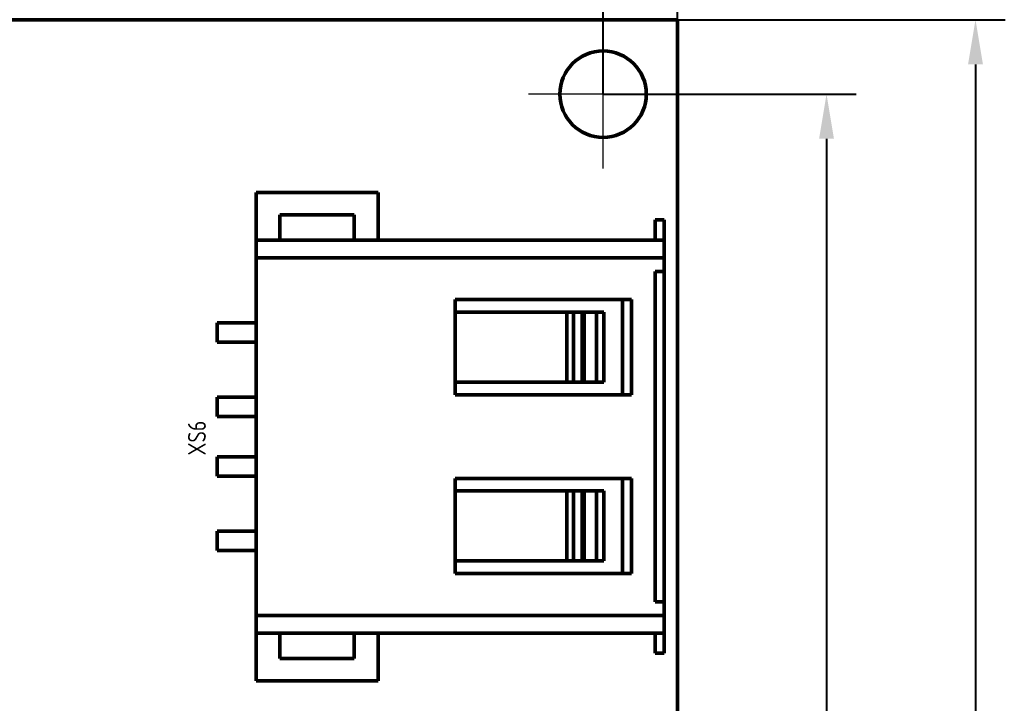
# Paper-space layout 'Layout1' of a CAD drawing. Extents: x -70 to 840, y -1 to 593.
# Drawn here: x 305.3 to 371.5, y 446.8 to 492.7 of the extents above; entities that cross this region are included whole.
import ezdxf

# ---------------------------------------------------------------- set-up
doc = ezdxf.new("R2010")
doc.units = 0
doc.header["$MEASUREMENT"] = 0
doc.layers.get('0').update_dxf_attribs({"linetype": 'CONTINUOUS', "lineweight": 15})
doc.layers.get('DEFPOINTS').update_dxf_attribs({"linetype": 'CONTINUOUS'})
doc.layers.add('Основная', color=7, linetype='CONTINUOUS', lineweight=50)
doc.styles.add('GOST type A0', font='', dxfattribs={"oblique": 15, "height": 3.5})
doc.styles.get('GOST type A0').set_extended_font_data('GOST type A')
doc.dimstyles.new('GOST type A', dxfattribs={"dimtxt": 3.5, "dimasz": 3, "dimexe": 2, "dimexo": 0, "dimgap": 1, "dimtad": 1, "dimtoh": 1, "dimtxsty": 'GOST type A0', "dimcen": 0, "dimazin": 2, "dimtfac": 1, "dimtmove": 0, "dimatfit": 3, "dimfxl": 1, "dimarcsym": 0})

# ---------------------------------------------------------------- blocks, each defined once
blk = doc.blocks.new('*D12')
at = {"color": 0, "lineweight": -2, "transparency": 16777216}
for p, q in [((344.456, 487.715), (361.456, 487.715)), ((359.456, 484.715), (359.456, 340.715)), ((344.456, 337.715), (361.456, 337.715))]:
    blk.add_line(p, q, dxfattribs=at)
at = {"color": 0, "transparency": 16777216}
for points in [[(358.956, 484.715), (359.956, 484.715), (359.456, 487.715)], [(358.956, 340.715), (359.956, 340.715), (359.456, 337.715)]]:
    blk.add_solid(points, dxfattribs=at)
at = {"layer": 'DEFPOINTS', "color": 0, "transparency": 16777216}
for p in [(344.456, 487.715), (344.456, 337.715), (359.456, 337.715)]:
    blk.add_point(p, dxfattribs=at)
at = {"color": 0, "transparency": 16777216, "insert": (356.706, 412.715), "char_height": 3.5, "attachment_point": 5, "rotation": 90, "style": 'GOST type A0'}
blk.add_mtext('75*', dxfattribs=at)
blk = doc.blocks.new('*D13')
at = {"color": 0, "lineweight": -2, "transparency": 16777216}
for p, q in [((349.456, 492.715), (371.456, 492.715)), ((369.456, 489.715), (369.456, 335.715)), ((349.456, 332.715), (371.456, 332.715))]:
    blk.add_line(p, q, dxfattribs=at)
at = {"color": 0, "transparency": 16777216}
for points in [[(368.956, 489.715), (369.956, 489.715), (369.456, 492.715)], [(368.956, 335.715), (369.956, 335.715), (369.456, 332.715)]]:
    blk.add_solid(points, dxfattribs=at)
at = {"layer": 'DEFPOINTS', "color": 0, "transparency": 16777216}
for p in [(349.456, 492.715), (349.456, 332.715), (369.456, 332.715)]:
    blk.add_point(p, dxfattribs=at)
at = {"color": 0, "transparency": 16777216, "insert": (366.706, 412.715), "char_height": 3.5, "attachment_point": 5, "rotation": 90, "style": 'GOST type A0'}
blk.add_mtext('80*', dxfattribs=at)
blk = doc.blocks.new('*D14')
at = {"color": 0, "lineweight": -2, "transparency": 16777216}
for p, q in [((114.456, 487.715), (114.456, 504.715)), ((344.456, 487.715), (344.456, 504.715)), ((117.456, 502.715), (341.456, 502.715))]:
    blk.add_line(p, q, dxfattribs=at)
at = {"color": 0, "transparency": 16777216}
for points in [[(117.456, 503.215), (117.456, 502.215), (114.456, 502.715)], [(341.456, 503.215), (341.456, 502.215), (344.456, 502.715)]]:
    blk.add_solid(points, dxfattribs=at)
at = {"layer": 'DEFPOINTS', "color": 0, "transparency": 16777216}
for p in [(344.456, 502.715), (114.456, 487.715), (344.456, 487.715)]:
    blk.add_point(p, dxfattribs=at)
at = {"color": 0, "transparency": 16777216, "insert": (229.456, 505.465), "char_height": 3.5, "attachment_point": 5, "style": 'GOST type A0'}
blk.add_mtext('115*', dxfattribs=at)
blk = doc.blocks.new('*D15')
at = {"color": 0, "lineweight": -2, "transparency": 16777216}
for p, q in [((92.256, 447.715), (92.256, 514.715)), ((349.456, 492.715), (349.456, 514.715)), ((95.256, 512.715), (346.456, 512.715))]:
    blk.add_line(p, q, dxfattribs=at)
at = {"color": 0, "transparency": 16777216}
for points in [[(95.256, 513.215), (95.256, 512.215), (92.256, 512.715)], [(346.456, 513.215), (346.456, 512.215), (349.456, 512.715)]]:
    blk.add_solid(points, dxfattribs=at)
at = {"layer": 'DEFPOINTS', "color": 0, "transparency": 16777216}
for p in [(349.456, 512.715), (349.456, 492.715), (92.256, 447.715)]:
    blk.add_point(p, dxfattribs=at)
at = {"color": 0, "transparency": 16777216, "insert": (220.856, 515.727), "char_height": 3.5, "attachment_point": 5, "style": 'GOST type A0'}
blk.add_mtext('128,6*', dxfattribs=at)

psp = doc.layouts.get("Layout1")

# ---------------------------------------------------------------- linework, layer by layer
for p, q in [((344.456, 482.715), (344.456, 492.715)), ((344.456, 482.715), (344.456, 492.715)), ((349.456, 492.715), (359.456, 492.715)), ((359.456, 492.715), (369.456, 492.715)), ((349.456, 487.715), (339.456, 487.715)), ((349.456, 487.715), (339.456, 487.715))]:
    psp.add_line(p, q)
at = {"layer": 'Основная'}
for p, q in [((349.456, 492.715), (109.456, 492.715)), ((349.456, 332.715), (349.456, 492.715)), ((329.356, 481.115), (321.156, 481.115)), ((321.156, 481.115), (321.156, 472.365)), ((321.156, 477.915), (321.156, 481.115)), ((329.356, 481.115), (321.156, 481.115)), ((329.356, 481.115), (321.156, 481.115)), ((321.156, 481.115), (321.156, 472.365)), ((321.156, 477.915), (321.156, 481.115)), ((329.356, 481.115), (321.156, 481.115)), ((329.356, 477.915), (329.356, 481.115)), ((329.356, 477.915), (329.356, 481.115)), ((329.356, 477.915), (329.356, 481.115)), ((329.356, 477.915), (329.356, 481.115)), ((327.756, 479.615), (322.756, 479.615)), ((322.756, 477.915), (322.756, 479.615)), ((327.756, 479.615), (322.756, 479.615)), ((322.756, 477.915), (322.756, 479.615)), ((327.756, 477.915), (327.756, 479.615)), ((327.756, 477.915), (327.756, 479.615)), ((347.956, 479.265), (347.956, 477.915)), ((348.556, 479.265), (347.956, 479.265)), ((347.956, 477.915), (347.956, 479.265)), ((347.956, 479.265), (348.556, 479.265)), ((347.956, 479.265), (347.956, 477.915)), ((348.556, 479.265), (347.956, 479.265)), ((347.956, 477.915), (347.956, 479.265)), ((347.956, 479.265), (348.556, 479.265)), ((348.556, 450.165), (348.556, 479.265)), ((348.556, 477.915), (348.556, 479.265)), ((348.556, 450.165), (348.556, 479.265)), ((348.556, 477.915), (348.556, 479.265)), ((348.556, 477.915), (321.156, 477.915)), ((321.156, 477.875), (321.156, 477.915)), ((348.556, 477.915), (321.156, 477.915)), ((321.156, 477.875), (321.156, 477.915)), ((321.156, 477.755), (321.156, 477.875)), ((321.156, 477.755), (321.156, 477.875)), ((321.156, 477.563), (321.156, 477.755)), ((321.156, 477.563), (321.156, 477.755)), ((347.956, 477.915), (329.356, 477.915)), ((347.956, 477.915), (329.356, 477.915)), ((348.556, 477.875), (348.556, 477.915)), ((348.556, 477.875), (348.556, 477.915)), ((348.556, 477.755), (348.556, 477.875)), ((348.556, 477.755), (348.556, 477.875)), ((348.556, 477.563), (348.556, 477.755)), ((348.556, 477.563), (348.556, 477.755)), ((321.156, 477.315), (321.156, 477.563)), ((321.156, 477.315), (321.156, 477.563)), ((321.156, 477.025), (321.156, 477.315)), ((321.156, 477.025), (321.156, 477.315)), ((348.556, 477.315), (348.556, 477.563)), ((348.556, 477.315), (348.556, 477.563)), ((348.556, 477.025), (348.556, 477.315)), ((348.556, 477.025), (348.556, 477.315)), ((321.156, 476.715), (321.156, 477.025)), ((321.156, 476.715), (321.156, 477.025)), ((321.156, 452.715), (321.156, 476.715)), ((321.156, 452.715), (321.156, 476.715)), ((348.556, 476.715), (321.156, 476.715)), ((321.156, 452.715), (321.156, 476.715)), ((321.156, 452.715), (321.156, 476.715)), ((348.556, 476.715), (321.156, 476.715)), ((348.556, 476.715), (348.556, 477.025)), ((348.556, 476.715), (348.556, 477.025)), ((348.556, 475.815), (348.556, 476.715)), ((348.556, 475.815), (348.556, 476.715)), ((347.956, 453.615), (347.956, 475.815)), ((347.956, 475.815), (348.556, 475.815)), ((347.956, 453.615), (347.956, 475.815)), ((347.956, 475.815), (348.556, 475.815)), ((348.556, 453.615), (348.556, 475.815)), ((348.556, 453.615), (348.556, 475.815)), ((348.556, 453.615), (348.556, 475.815)), ((348.556, 453.615), (348.556, 475.815)), ((334.516, 473.065), (334.516, 473.915)), ((346.356, 473.915), (334.516, 473.915)), ((334.516, 473.065), (334.516, 473.915)), ((346.356, 473.915), (334.516, 473.915)), ((345.756, 467.515), (345.756, 473.915)), ((345.756, 467.515), (345.756, 473.915)), ((346.356, 467.515), (346.356, 473.915)), ((346.356, 467.515), (346.356, 473.915)), ((334.516, 468.365), (334.516, 473.065)), ((342.016, 473.065), (334.516, 473.065)), ((334.516, 468.365), (334.516, 473.065)), ((342.016, 473.065), (334.516, 473.065)), ((342.016, 473.065), (342.17, 473.065)), ((342.016, 468.365), (342.016, 473.065)), ((342.016, 473.065), (342.17, 473.065)), ((342.016, 468.365), (342.016, 473.065)), ((342.17, 473.065), (342.32, 473.065)), ((342.17, 473.065), (342.32, 473.065)), ((342.32, 473.065), (342.46, 473.065)), ((342.32, 473.065), (342.46, 473.065)), ((342.46, 473.065), (343.052, 473.065)), ((342.46, 468.365), (342.46, 473.065)), ((342.46, 473.065), (343.052, 473.065)), ((342.46, 468.365), (342.46, 473.065)), ((343.052, 473.065), (343.076, 473.065)), ((343.052, 468.365), (343.052, 473.065)), ((343.052, 473.065), (343.076, 473.065)), ((343.052, 468.365), (343.052, 473.065)), ((343.076, 473.065), (343.1, 473.065)), ((343.076, 473.065), (343.1, 473.065)), ((343.1, 473.065), (343.126, 473.065)), ((343.1, 473.065), (343.126, 473.065)), ((343.126, 473.065), (343.148, 473.065)), ((343.126, 473.065), (343.148, 473.065)), ((343.148, 473.065), (343.17, 473.065)), ((343.148, 473.065), (343.17, 473.065)), ((343.17, 473.065), (343.188, 473.065)), ((343.17, 473.065), (343.188, 473.065)), ((343.188, 473.065), (344.016, 473.065)), ((343.188, 468.365), (343.188, 473.065)), ((343.188, 473.065), (344.016, 473.065)), ((343.188, 468.365), (343.188, 473.065)), ((344.016, 468.365), (344.016, 473.065)), ((344.016, 473.065), (344.504, 473.065)), ((344.016, 468.365), (344.016, 473.065)), ((344.016, 473.065), (344.504, 473.065)), ((344.504, 468.365), (344.504, 473.065)), ((344.504, 468.365), (344.504, 473.065)), ((321.156, 472.365), (318.556, 472.365)), ((318.556, 472.365), (318.556, 471.065)), ((318.556, 471.065), (318.556, 472.365)), ((318.556, 472.365), (321.156, 472.365)), ((321.156, 472.365), (318.556, 472.365)), ((318.556, 472.365), (318.556, 471.065)), ((318.556, 471.065), (318.556, 472.365)), ((318.556, 472.365), (321.156, 472.365)), ((318.556, 471.065), (321.156, 471.065)), ((318.556, 471.065), (321.156, 471.065)), ((318.556, 471.065), (321.156, 471.065)), ((318.556, 471.065), (321.156, 471.065)), ((321.156, 471.065), (321.156, 467.365)), ((321.156, 471.065), (321.156, 467.365)), ((334.516, 467.515), (334.516, 468.365)), ((342.016, 468.365), (334.516, 468.365)), ((334.516, 467.515), (334.516, 468.365)), ((342.016, 468.365), (334.516, 468.365)), ((342.016, 468.365), (342.17, 468.365)), ((342.016, 468.365), (342.17, 468.365)), ((342.17, 468.365), (342.32, 468.365)), ((342.17, 468.365), (342.32, 468.365)), ((342.32, 468.365), (342.46, 468.365)), ((342.32, 468.365), (342.46, 468.365)), ((343.052, 468.365), (342.46, 468.365)), ((343.052, 468.365), (342.46, 468.365)), ((343.052, 468.365), (343.076, 468.365)), ((343.052, 468.365), (343.076, 468.365)), ((343.076, 468.365), (343.1, 468.365)), ((343.076, 468.365), (343.1, 468.365)), ((343.1, 468.365), (343.126, 468.365)), ((343.1, 468.365), (343.126, 468.365)), ((343.126, 468.365), (343.148, 468.365)), ((343.126, 468.365), (343.148, 468.365)), ((343.148, 468.365), (343.17, 468.365)), ((343.148, 468.365), (343.17, 468.365)), ((343.17, 468.365), (343.188, 468.365)), ((343.17, 468.365), (343.188, 468.365)), ((343.188, 468.365), (344.016, 468.365)), ((343.188, 468.365), (344.016, 468.365)), ((344.016, 468.365), (344.504, 468.365)), ((344.016, 468.365), (344.504, 468.365)), ((321.156, 467.365), (318.556, 467.365)), ((318.556, 467.365), (318.556, 466.065)), ((318.556, 466.065), (318.556, 467.365)), ((321.156, 467.365), (318.556, 467.365)), ((321.156, 467.365), (318.556, 467.365)), ((318.556, 467.365), (318.556, 466.065)), ((318.556, 466.065), (318.556, 467.365)), ((321.156, 467.365), (318.556, 467.365)), ((346.356, 467.515), (334.516, 467.515)), ((346.356, 467.515), (334.516, 467.515)), ((318.556, 466.065), (321.156, 466.065)), ((321.156, 466.065), (318.556, 466.065)), ((318.556, 466.065), (321.156, 466.065)), ((321.156, 466.065), (318.556, 466.065)), ((321.156, 466.065), (321.156, 463.365)), ((321.156, 466.065), (321.156, 463.365)), ((321.156, 463.365), (318.556, 463.365)), ((318.556, 463.365), (318.556, 462.065)), ((318.556, 462.065), (318.556, 463.365)), ((321.156, 463.365), (318.556, 463.365)), ((321.156, 463.365), (318.556, 463.365)), ((318.556, 463.365), (318.556, 462.065)), ((318.556, 462.065), (318.556, 463.365)), ((321.156, 463.365), (318.556, 463.365)), ((318.556, 462.065), (321.156, 462.065)), ((321.156, 462.065), (318.556, 462.065)), ((318.556, 462.065), (321.156, 462.065)), ((321.156, 462.065), (318.556, 462.065)), ((321.156, 462.065), (321.156, 458.365)), ((321.156, 462.065), (321.156, 458.365)), ((334.516, 461.065), (334.516, 461.915)), ((346.356, 461.915), (334.516, 461.915)), ((334.516, 461.065), (334.516, 461.915)), ((346.356, 461.915), (334.516, 461.915)), ((345.756, 455.515), (345.756, 461.915)), ((345.756, 455.515), (345.756, 461.915)), ((346.356, 455.515), (346.356, 461.915)), ((346.356, 455.515), (346.356, 461.915)), ((334.516, 456.365), (334.516, 461.065)), ((342.016, 461.065), (334.516, 461.065)), ((334.516, 456.365), (334.516, 461.065)), ((342.016, 461.065), (334.516, 461.065)), ((342.016, 461.065), (342.17, 461.065)), ((342.016, 456.365), (342.016, 461.065)), ((342.016, 461.065), (342.17, 461.065)), ((342.016, 456.365), (342.016, 461.065)), ((342.17, 461.065), (342.32, 461.065)), ((342.17, 461.065), (342.32, 461.065)), ((342.32, 461.065), (342.46, 461.065)), ((342.32, 461.065), (342.46, 461.065)), ((343.052, 461.065), (342.46, 461.065)), ((342.46, 456.365), (342.46, 461.065)), ((343.052, 461.065), (342.46, 461.065)), ((342.46, 456.365), (342.46, 461.065)), ((343.052, 461.065), (343.076, 461.065)), ((343.052, 456.365), (343.052, 461.065)), ((343.052, 461.065), (343.076, 461.065)), ((343.052, 456.365), (343.052, 461.065)), ((343.076, 461.065), (343.1, 461.065)), ((343.076, 461.065), (343.1, 461.065)), ((343.1, 461.065), (343.126, 461.065)), ((343.1, 461.065), (343.126, 461.065)), ((343.126, 461.065), (343.148, 461.065)), ((343.126, 461.065), (343.148, 461.065)), ((343.148, 461.065), (343.17, 461.065)), ((343.148, 461.065), (343.17, 461.065)), ((343.17, 461.065), (343.188, 461.065)), ((343.17, 461.065), (343.188, 461.065)), ((343.188, 461.065), (344.016, 461.065)), ((343.188, 456.365), (343.188, 461.065)), ((343.188, 461.065), (344.016, 461.065)), ((343.188, 456.365), (343.188, 461.065)), ((344.016, 456.365), (344.016, 461.065)), ((344.016, 461.065), (344.504, 461.065)), ((344.016, 456.365), (344.016, 461.065)), ((344.016, 461.065), (344.504, 461.065)), ((344.504, 456.365), (344.504, 461.065)), ((344.504, 456.365), (344.504, 461.065)), ((321.156, 458.365), (318.556, 458.365)), ((318.556, 458.365), (318.556, 457.065)), ((318.556, 458.365), (321.156, 458.365)), ((318.556, 457.065), (318.556, 458.365)), ((321.156, 458.365), (318.556, 458.365)), ((318.556, 458.365), (318.556, 457.065)), ((318.556, 458.365), (321.156, 458.365)), ((318.556, 457.065), (318.556, 458.365)), ((318.556, 457.065), (321.156, 457.065)), ((318.556, 457.065), (321.156, 457.065)), ((318.556, 457.065), (321.156, 457.065)), ((318.556, 457.065), (321.156, 457.065)), ((321.156, 457.065), (321.156, 448.315)), ((321.156, 457.065), (321.156, 448.315)), ((334.516, 455.515), (334.516, 456.365)), ((342.016, 456.365), (334.516, 456.365)), ((334.516, 455.515), (334.516, 456.365)), ((342.016, 456.365), (334.516, 456.365)), ((342.016, 456.365), (342.17, 456.365)), ((342.016, 456.365), (342.17, 456.365)), ((342.17, 456.365), (342.32, 456.365)), ((342.17, 456.365), (342.32, 456.365)), ((342.32, 456.365), (342.46, 456.365)), ((342.32, 456.365), (342.46, 456.365)), ((342.46, 456.365), (343.052, 456.365)), ((342.46, 456.365), (343.052, 456.365)), ((343.052, 456.365), (343.076, 456.365)), ((343.052, 456.365), (343.076, 456.365)), ((343.076, 456.365), (343.1, 456.365)), ((343.076, 456.365), (343.1, 456.365)), ((343.1, 456.365), (343.126, 456.365)), ((343.1, 456.365), (343.126, 456.365)), ((343.126, 456.365), (343.148, 456.365)), ((343.126, 456.365), (343.148, 456.365)), ((343.148, 456.365), (343.17, 456.365)), ((343.148, 456.365), (343.17, 456.365)), ((343.17, 456.365), (343.188, 456.365)), ((343.17, 456.365), (343.188, 456.365)), ((343.188, 456.365), (344.016, 456.365)), ((343.188, 456.365), (344.016, 456.365)), ((344.016, 456.365), (344.504, 456.365)), ((344.016, 456.365), (344.504, 456.365)), ((346.356, 455.515), (334.516, 455.515)), ((346.356, 455.515), (334.516, 455.515)), ((347.956, 453.615), (348.556, 453.615)), ((347.956, 453.615), (348.556, 453.615)), ((348.556, 452.715), (348.556, 453.615)), ((348.556, 452.715), (348.556, 453.615)), ((321.156, 452.405), (321.156, 452.715)), ((348.556, 452.715), (321.156, 452.715)), ((321.156, 452.405), (321.156, 452.715)), ((348.556, 452.715), (321.156, 452.715)), ((348.556, 452.405), (348.556, 452.715)), ((348.556, 452.405), (348.556, 452.715)), ((321.156, 452.115), (321.156, 452.405)), ((321.156, 452.115), (321.156, 452.405)), ((321.156, 451.867), (321.156, 452.115)), ((321.156, 451.867), (321.156, 452.115)), ((348.556, 452.115), (348.556, 452.405)), ((348.556, 452.115), (348.556, 452.405)), ((348.556, 451.867), (348.556, 452.115)), ((348.556, 451.867), (348.556, 452.115)), ((321.156, 451.675), (321.156, 451.867)), ((321.156, 451.675), (321.156, 451.867)), ((321.156, 451.555), (321.156, 451.675)), ((321.156, 451.555), (321.156, 451.675)), ((321.156, 451.515), (321.156, 451.555)), ((321.156, 451.515), (321.156, 451.555)), ((348.556, 451.515), (321.156, 451.515)), ((321.156, 448.315), (321.156, 451.515)), ((348.556, 451.515), (321.156, 451.515)), ((321.156, 448.315), (321.156, 451.515)), ((322.756, 449.815), (322.756, 451.515)), ((322.756, 449.815), (322.756, 451.515)), ((327.756, 449.815), (327.756, 451.515)), ((327.756, 449.815), (327.756, 451.515)), ((329.356, 448.315), (329.356, 451.515)), ((329.356, 451.515), (347.956, 451.515)), ((329.356, 448.315), (329.356, 451.515)), ((329.356, 448.315), (329.356, 451.515)), ((329.356, 451.515), (347.956, 451.515)), ((329.356, 448.315), (329.356, 451.515)), ((347.956, 451.515), (347.956, 450.165)), ((347.956, 450.165), (347.956, 451.515)), ((347.956, 451.515), (347.956, 450.165)), ((347.956, 450.165), (347.956, 451.515)), ((348.556, 451.675), (348.556, 451.867)), ((348.556, 451.675), (348.556, 451.867)), ((348.556, 451.555), (348.556, 451.675)), ((348.556, 451.555), (348.556, 451.675)), ((348.556, 451.515), (348.556, 451.555)), ((348.556, 451.515), (348.556, 451.555)), ((348.556, 450.165), (348.556, 451.515)), ((348.556, 450.165), (348.556, 451.515)), ((347.956, 450.165), (348.556, 450.165)), ((347.956, 450.165), (348.556, 450.165)), ((347.956, 450.165), (348.556, 450.165)), ((347.956, 450.165), (348.556, 450.165)), ((327.756, 449.815), (322.756, 449.815)), ((327.756, 449.815), (322.756, 449.815)), ((321.156, 448.315), (329.356, 448.315)), ((329.356, 448.315), (321.156, 448.315)), ((321.156, 448.315), (329.356, 448.315)), ((329.356, 448.315), (321.156, 448.315))]:
    psp.add_line(p, q, dxfattribs=at)
for start, end in [(90, 180), (0, 90), (180, 270), (270, 0)]:
    psp.add_arc((344.456, 487.715), 2.9, start, end, dxfattribs=at)

# ---------------------------------------------------------------- texts
at = {"layer": 'Основная', "style": 'GOST type A0'}
psp.add_text('XS6', height=1.2, rotation=90, dxfattribs=at).set_placement((317.79, 463.448))

# ---------------------------------------------------------------- dimensions: what is measured, and where the dimension line sits
for base, p1, p2, text, picture, middle in [((349.456, 512.715), (92.256, 447.715), (349.456, 492.715), '128,6*', '*D15', (220.856, 515.727)), ((344.456, 502.715), (114.456, 487.715), (344.456, 487.715), '115*', '*D14', (229.456, 505.465))]:
    dim = psp.add_linear_dim(base=base, p1=p1, p2=p2, text=text, dimstyle='GOST type A')
    dim.commit()
    dim.dimension.update_dxf_attribs({"geometry": picture, "text_midpoint": middle})
for base, p1, p2, text, picture, middle in [((369.456, 332.715), (349.456, 492.715), (349.456, 332.715), '80*', '*D13', (366.706, 412.715)), ((359.456, 337.715), (344.456, 487.715), (344.456, 337.715), '75*', '*D12', (356.706, 412.715))]:
    dim = psp.add_linear_dim(base=base, p1=p1, p2=p2, angle=90, text=text, dimstyle='GOST type A')
    dim.commit()
    dim.dimension.update_dxf_attribs({"geometry": picture, "text_midpoint": middle})

doc.saveas('drawing.dxf')
